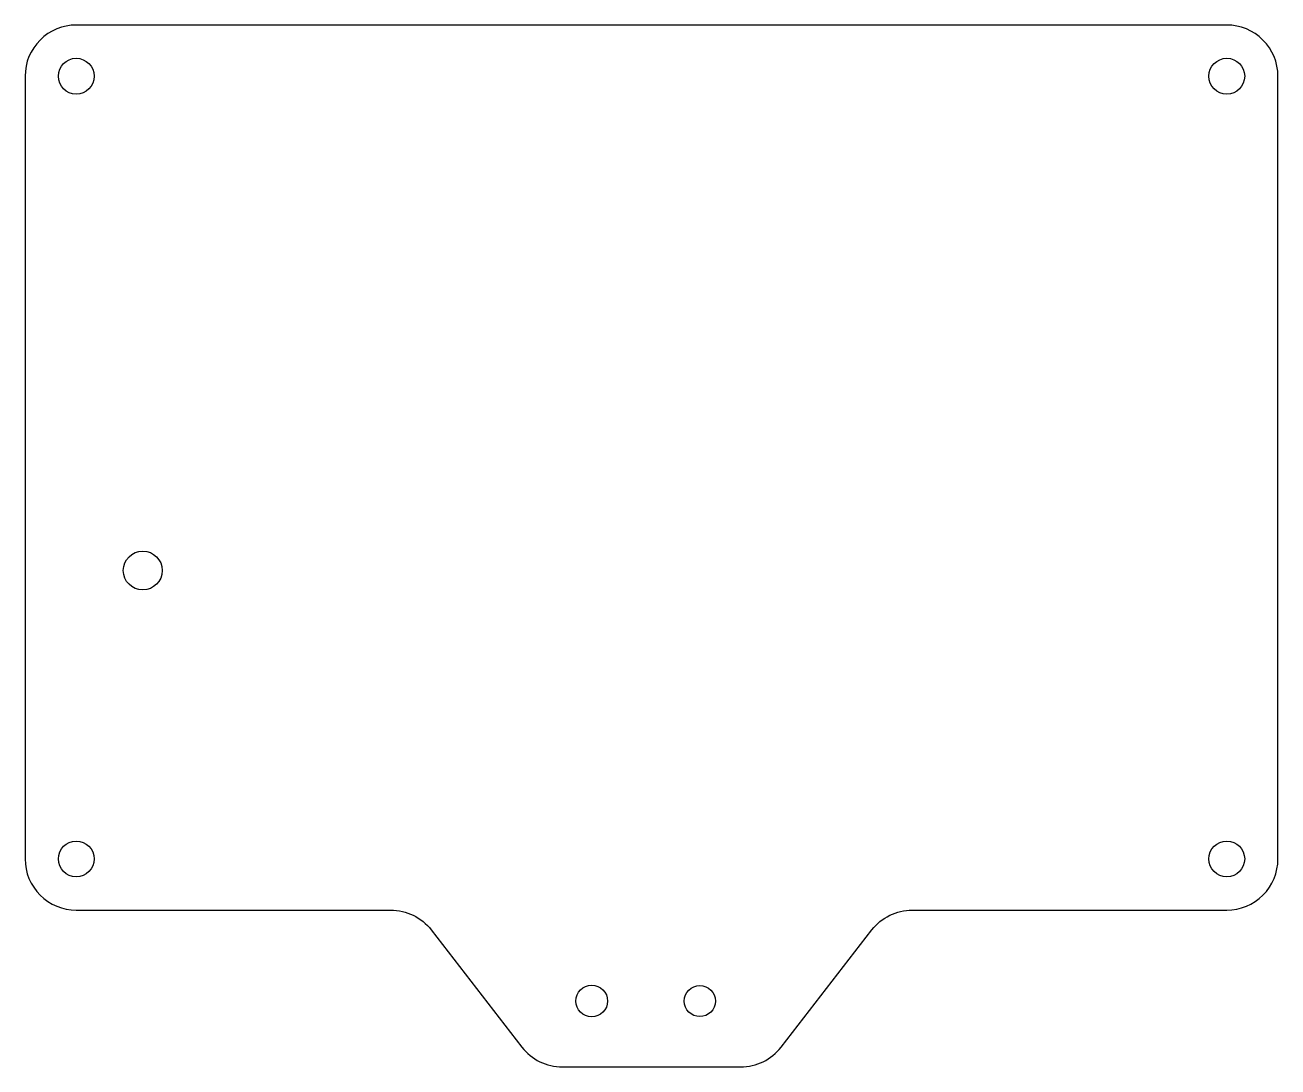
# Model space of a CAD drawing. Header units: millimetres. Extents: x -1154 to -1032, y 26 to 128.
import ezdxf

# ---------------------------------------------------------------- set-up
doc = ezdxf.new("R2010")
doc.units = ezdxf.units.MM
doc.layers.get('0').update_dxf_attribs({"linetype": 'CONTINUOUS'})

msp = doc.modelspace()

# ---------------------------------------------------------------- linework, layer by layer
msp.add_lwpolyline([(-1105.89, 28.1, 0.232107), (-1101.94, 26.16), (-1084.51, 26.16, 0.232107), (-1080.55, 28.1), (-1071.69, 39.55, -0.232107), (-1067.74, 41.49), (-1037, 41.49, 0.414214), (-1032, 46.49), (-1032, 123, 0.414214), (-1037, 128), (-1149.44, 128, 0.414214), (-1154.44, 123), (-1154.44, 46.49, 0.414214), (-1149.44, 41.49), (-1118.71, 41.49, -0.232107), (-1114.75, 39.55)], format="xyb", close=True)
for centre, radius in [((-1149.44, 123), 1.75), ((-1037, 123), 1.75), ((-1142.94, 74.68), 1.9), ((-1149.44, 46.49), 1.75), ((-1037, 46.49), 1.75), ((-1099.06, 32.6), 1.55), ((-1088.5, 32.6), 1.52)]:
    msp.add_circle(centre, radius)

doc.saveas('drawing.dxf')
